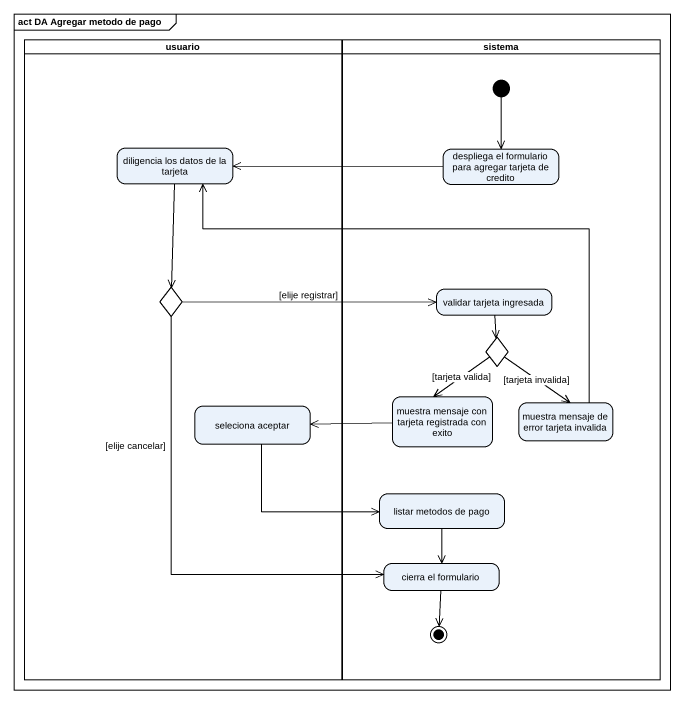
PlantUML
@startuml
mainframe act DA Agregar metodo de pago
hide empty description
state usuario <<partition>> {
  state "diligencia los datos de la tarjeta" as diligencia_los_datos_de_la
  state choice1 <<choice>>
  state "seleciona aceptar" as seleciona_aceptar
}
state sistema <<partition>> {
  state "despliega el formulario para agregar tarjeta de credito" as despliega_el_formulario
  state "validar tarjeta ingresada" as validar_tarjeta_ingresada
  state choice2 <<choice>>
  state "muestra mensaje con tarjeta registrada con exito" as muestra_mensaje_con_tarjeta
  state "muestra mensaje de error tarjeta invalida" as muestra_mensaje_de_error
  state "listar metodos de pago" as listar_metodos_de_pago
  state "cierra el formulario" as cierra_el_formulario
  [*] --> despliega_el_formulario
  cierra_el_formulario --> [*]
}
diligencia_los_datos_de_la --> choice1
despliega_el_formulario -left-> diligencia_los_datos_de_la
choice1 -right-> validar_tarjeta_ingresada : [elije registrar]
choice1 --> cierra_el_formulario : [elije cancelar]
validar_tarjeta_ingresada --> choice2
choice2 --> muestra_mensaje_con_tarjeta : [tarjeta valida]
choice2 --> muestra_mensaje_de_error : [tarjeta invalida]
seleciona_aceptar -right-> listar_metodos_de_pago
muestra_mensaje_con_tarjeta -left-> seleciona_aceptar
muestra_mensaje_de_error -up-> diligencia_los_datos_de_la
listar_metodos_de_pago --> cierra_el_formulario
@enduml
